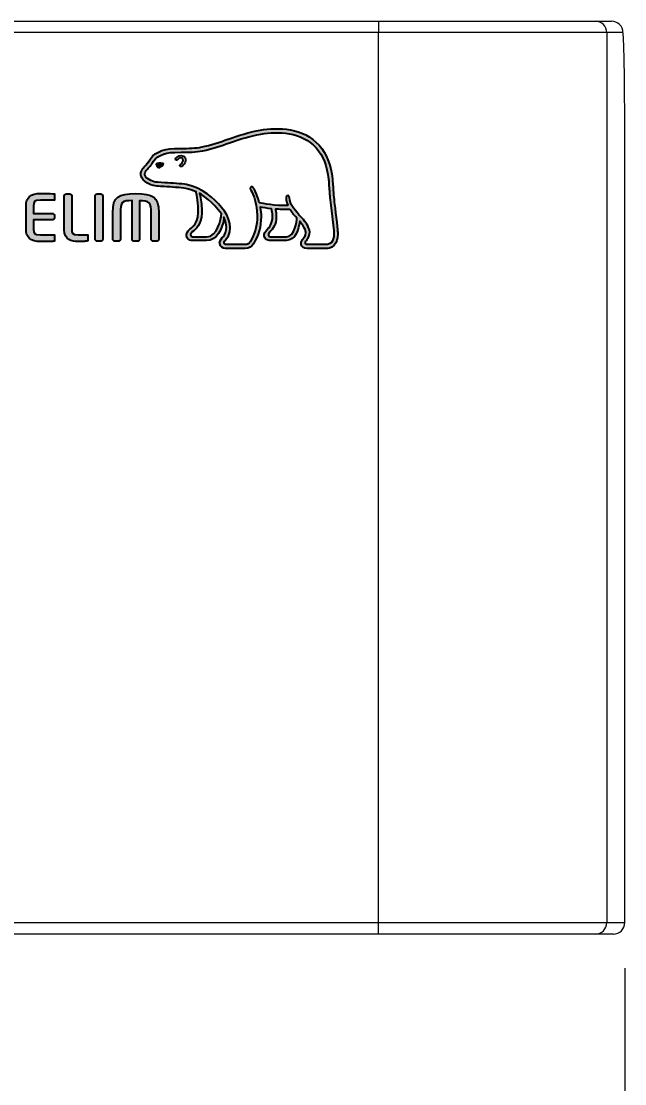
# Model space of a CAD drawing. Extents: x 4791 to 7950, y -873 to 2082.
# Drawn here: x 5960.9 to 6013.8, y 219 to 312.1 of the extents above; entities that cross this region are included whole.
import ezdxf

# ---------------------------------------------------------------- set-up
doc = ezdxf.new("R2010")
doc.units = 0
doc.header["$LTSCALE"] = 3
doc.header["$MEASUREMENT"] = 0
doc.header["$PDMODE"] = 3
doc.header["$PDSIZE"] = -10
doc.layers.get('0').update_dxf_attribs({"linetype": 'CONTINUOUS'})
doc.layers.get('DEFPOINTS').update_dxf_attribs({"linetype": 'CONTINUOUS'})
doc.layers.add('1', color=7, linetype='CONTINUOUS', true_color=0xffffff)
doc.layers.add('레이어 1', color=7, linetype='CONTINUOUS')
doc.layers.add('레이어 4', color=7, linetype='CONTINUOUS')
doc.styles.add('Daelim Dimension', font='')
doc.styles.get('Daelim Dimension').set_extended_font_data('나눔고딕')
doc.dimstyles.new('DEFAULT', dxfattribs={"dimscale": 2, "dimtxt": 2, "dimasz": 2, "dimexe": 0, "dimexo": 2, "dimgap": 1, "dimtad": 1, "dimdec": 1, "dimzin": 9, "dimdsep": 46, "dimtxsty": 'Daelim Dimension', "dimcen": 0.5, "dimclrd": 252, "dimclre": 252, "dimclrt": 3, "dimadec": 1, "dimazin": 0, "dimtfac": 1, "dimtdec": 1, "dimtix": 1, "dimtmove": 0, "dimatfit": 3, "dimfxl": 1, "dimtolj": 1, "dimtzin": 1, "dimlwd": 9, "dimlwe": 9, "dimarcsym": 0})

# ---------------------------------------------------------------- blocks, each defined once
blk = doc.blocks.new('*D13')
at = {"color": 5, "lineweight": 9, "ltscale": 0.5, "transparency": 16777216}
for p, q in [((6013.802, 229.125), (6013.802, 85.958)), ((5468.802, 228.125), (5468.802, 85.958)), ((5476.802, 87.958), (6005.802, 87.958))]:
    blk.add_line(p, q, dxfattribs=at)
at = {"color": 5, "ltscale": 0.5, "transparency": 16777216}
for points in [[(5476.802, 89.291), (5476.802, 86.625), (5468.802, 87.958)], [(6005.802, 89.291), (6005.802, 86.625), (6013.802, 87.958)]]:
    blk.add_solid(points, dxfattribs=at)
at = {"layer": 'DEFPOINTS', "color": 0, "ltscale": 0.5, "transparency": 16777216}
for p in [(6013.802, 233.125), (5468.802, 232.125), (6013.802, 87.958)]:
    blk.add_point(p, dxfattribs=at)
at = {"color": 7, "ltscale": 0.5, "transparency": 16777216, "insert": (5741.302, 100.731), "char_height": 20, "attachment_point": 5, "style": 'Daelim Dimension'}
blk.add_mtext('\\A1;545', dxfattribs=at)

msp = doc.modelspace()

# ---------------------------------------------------------------- hatches: boundary and pattern name
at = {"ltscale": 0.5, "true_color": 0x939598}
h = msp.add_hatch(color=252, dxfattribs=at)
h.dxf.hatch_style = 1
edge = h.paths.add_edge_path()
edge.add_spline(control_points=[(5973.35, 299.558), (5973.401, 299.629), (5973.362, 299.646), (5973.362, 299.646), (5973.342, 299.653), (5973.323, 299.66), (5973.304, 299.666)], knot_values=[0.937491, 0.937491, 0.937491, 0.937491, 1.937491, 1.937491, 1.937491, 2, 2, 2, 2], degree=3, periodic=0)
edge.add_spline(control_points=[(5973.304, 299.666), (5973.266, 299.677), (5973.229, 299.686), (5973.193, 299.691)], knot_values=[0.812494, 0.812494, 0.812494, 0.812494, 0.937491, 0.937491, 0.937491, 0.937491], degree=3, periodic=0)
edge.add_spline(control_points=[(5973.193, 299.691), (5973.158, 299.697), (5973.124, 299.7), (5973.092, 299.701)], knot_values=[0.687496, 0.687496, 0.687496, 0.687496, 0.812494, 0.812494, 0.812494, 0.812494], degree=3, periodic=0)
edge.add_spline(control_points=[(5973.092, 299.701), (5973.06, 299.702), (5973.029, 299.701), (5973.001, 299.698)], knot_values=[0.562499, 0.562499, 0.562499, 0.562499, 0.687496, 0.687496, 0.687496, 0.687496], degree=3, periodic=0)
edge.add_spline(control_points=[(5973.001, 299.698), (5972.959, 299.695), (5972.923, 299.689), (5972.892, 299.682)], knot_values=[0.375003, 0.375003, 0.375003, 0.375003, 0.562499, 0.562499, 0.562499, 0.562499], degree=3, periodic=0)
edge.add_spline(control_points=[(5972.892, 299.682), (5972.851, 299.673), (5972.822, 299.663), (5972.807, 299.657)], knot_values=[0.125007, 0.125007, 0.125007, 0.125007, 0.375003, 0.375003, 0.375003, 0.375003], degree=3, periodic=0)
edge.add_spline(control_points=[(5972.807, 299.657), (5972.8, 299.654), (5972.796, 299.652), (5972.796, 299.652)], knot_values=[0, 0, 0, 0, 0.125007, 0.125007, 0.125007, 0.125007], degree=3, periodic=0)
edge.add_spline(control_points=[(5972.796, 299.652), (5972.737, 299.636), (5972.749, 299.574), (5972.749, 299.574), (5972.749, 299.574), (5972.753, 299.489), (5972.877, 299.344)], knot_values=[4, 4, 4, 4, 5, 5, 5, 6, 6, 6, 6], degree=3, periodic=0)
edge.add_spline(control_points=[(5972.877, 299.344), (5972.938, 299.27), (5973.047, 299.308), (5973.047, 299.308), (5973.047, 299.308), (5973.198, 299.352), (5973.35, 299.558)], knot_values=[2, 2, 2, 2, 3, 3, 3, 4, 4, 4, 4], degree=3, periodic=0)
at = {"layer": '레이어 1', "true_color": 0x939598}
h = msp.add_hatch(color=252, dxfattribs=at)
h.dxf.hatch_style = 1
edge = h.paths.add_edge_path(flags=16)
edge.add_spline(control_points=[(5988.094, 292.743), (5987.925, 292.556), (5987.712, 292.554), (5987.703, 292.554), (5987.703, 292.554), (5985.995, 292.554), (5985.995, 292.554), (5985.933, 292.554), (5985.885, 292.57), (5985.854, 292.6), (5985.828, 292.626), (5985.815, 292.664), (5985.815, 292.712), (5985.815, 292.808), (5985.886, 292.897), (5985.96, 292.991), (5986.029, 293.08), (5986.095, 293.164), (5986.132, 293.268), (5986.225, 293.519), (5986.216, 293.787), (5986.104, 294.024), (5985.903, 294.451), (5985.604, 294.787), (5985.314, 295.112), (5985.314, 295.112), (5985.216, 295.22), (5985.216, 295.221), (5984.839, 295.641), (5984.449, 296.075), (5984.419, 296.664), (5984.412, 296.781), (5984.358, 296.851), (5984.283, 296.848), (5984.283, 296.848), (5984.172, 296.795), (5984.17, 296.795), (5984.14, 296.762), (5984.123, 296.713), (5984.123, 296.657), (5984.123, 296.657), (5984.124, 296.637), (5984.124, 296.636), (5984.139, 296.424), (5984.19, 296.215), (5984.279, 295.998), (5984.279, 295.998), (5984.288, 295.976), (5984.288, 295.976), (5984.288, 295.976), (5984.265, 295.975), (5984.265, 295.975), (5983.169, 295.932), (5982.095, 296.139), (5981.779, 296.215), (5981.584, 296.999), (5981.268, 297.518), (5981.254, 297.54), (5981.23, 297.581), (5981.19, 297.612), (5981.153, 297.623), (5981.153, 297.623), (5981.06, 297.609), (5981.049, 297.608), (5981.041, 297.596), (5981.025, 297.575), (5980.99, 297.527), (5980.99, 297.527), (5980.985, 297.488), (5980.985, 297.488), (5980.985, 297.488), (5981.014, 297.385), (5981.014, 297.385), (5981.038, 297.344), (5981.601, 296.358), (5981.601, 295.053), (5981.601, 294.247), (5981.389, 293.487), (5980.972, 292.794), (5980.872, 292.628), (5980.741, 292.554), (5980.545, 292.554), (5980.545, 292.554), (5978.863, 292.554), (5978.863, 292.554), (5978.807, 292.554), (5978.69, 292.593), (5978.69, 292.715), (5978.69, 292.782), (5978.753, 292.892), (5978.856, 293.008), (5979.557, 293.789), (5979.153, 295.008), (5978.48, 295.812), (5977.831, 296.587), (5976.771, 297.562), (5975.409, 297.805), (5974.927, 297.889), (5974.134, 297.936), (5973.494, 297.974), (5973.494, 297.974), (5972.847, 298.012), (5972.847, 298.012), (5972.515, 298.038), (5971.966, 298.242), (5971.799, 298.558), (5971.728, 298.689), (5971.736, 298.822), (5971.825, 298.975), (5971.88, 299.067), (5971.957, 299.147), (5972.053, 299.243), (5972.159, 299.351), (5972.269, 299.462), (5972.354, 299.609), (5972.354, 299.609), (5972.378, 299.655), (5972.378, 299.655), (5972.703, 300.277), (5973.373, 300.605), (5974.369, 300.631), (5974.369, 300.631), (5974.931, 300.638), (5974.931, 300.638), (5975.548, 300.641), (5976.248, 300.644), (5976.823, 300.768), (5977.63, 300.942), (5978.441, 301.219), (5979.156, 301.462), (5979.156, 301.462), (5979.179, 301.47), (5979.179, 301.47), (5980.063, 301.772), (5980.978, 302.085), (5981.913, 302.237), (5983.409, 302.485), (5985.464, 302.477), (5986.757, 301.025), (5987.355, 300.353), (5987.723, 299.429), (5987.849, 298.278), (5987.849, 298.278), (5987.845, 298.282), (5987.84, 298.286), (5987.85, 298.263), (5987.86, 298.134), (5987.913, 297.401), (5987.929, 297.049), (5987.945, 296.685), (5988.037, 296.009), (5988.037, 296.009), (5988.298, 293.75), (5988.298, 293.75), (5988.298, 293.75), (5988.313, 293.475), (5988.313, 293.475), (5988.313, 293.151), (5988.24, 292.905), (5988.094, 292.743)], knot_values=[0, 0, 0, 0, 1, 1, 1, 2, 2, 2, 3, 3, 3, 4, 4, 4, 5, 5, 5, 6, 6, 6, 7, 7, 7, 8, 8, 8, 9, 9, 9, 10, 10, 10, 11, 11, 11, 12, 12, 12, 13, 13, 13, 14, 14, 14, 15, 15, 15, 16, 16, 16, 17, 17, 17, 18, 18, 18, 19, 19, 19, 20, 20, 20, 21, 21, 21, 22, 22, 22, 23, 23, 23, 24, 24, 24, 25, 25, 25, 26, 26, 26, 27, 27, 27, 28, 28, 28, 29, 29, 29, 30, 30, 30, 31, 31, 31, 32, 32, 32, 33, 33, 33, 34, 34, 34, 35, 35, 35, 36, 36, 36, 37, 37, 37, 38, 38, 38, 39, 39, 39, 40, 40, 40, 41, 41, 41, 42, 42, 42, 43, 43, 43, 44, 44, 44, 45, 45, 45, 46, 46, 46, 47, 47, 47, 48, 48, 48, 49, 49, 49, 50, 50, 50, 51, 51, 51, 52, 52, 52, 53, 53, 53, 53], degree=3, periodic=0)
edge = h.paths.add_edge_path(flags=16)
edge.add_spline(control_points=[(5984.148, 293.232), (5984.148, 293.232), (5982.756, 293.232), (5982.756, 293.232), (5982.653, 293.232), (5982.571, 293.314), (5982.571, 293.419), (5982.571, 293.492), (5982.635, 293.585), (5982.695, 293.649), (5982.978, 293.92), (5983.268, 294.293), (5983.268, 295.002), (5983.268, 295.002), (5983.25, 295.324), (5983.25, 295.325), (5983.25, 295.325), (5983.199, 295.639), (5983.199, 295.639), (5983.199, 295.639), (5983.195, 295.658), (5983.195, 295.658), (5983.195, 295.658), (5983.216, 295.657), (5983.216, 295.657), (5983.475, 295.638), (5983.981, 295.61), (5984.463, 295.633), (5984.586, 295.438), (5984.783, 295.187), (5985.071, 294.853), (5985.058, 294.687), (5984.92, 293.232), (5984.148, 293.232)], knot_values=[0, 0, 0, 0, 1, 1, 1, 2, 2, 2, 3, 3, 3, 4, 4, 4, 5, 5, 5, 6, 6, 6, 7, 7, 7, 8, 8, 8, 9, 9, 9, 10, 10, 10, 11, 11, 11, 11], degree=3, periodic=0)
edge = h.paths.add_edge_path(flags=16)
edge.add_spline(control_points=[(5977.16, 293.232), (5977.16, 293.232), (5975.938, 293.232), (5975.938, 293.232), (5975.846, 293.232), (5975.748, 293.307), (5975.748, 293.419), (5975.748, 293.486), (5975.805, 293.57), (5975.908, 293.654), (5976.218, 293.9), (5976.686, 294.273), (5976.737, 295.303), (5976.737, 295.303), (5976.744, 295.583), (5976.744, 295.583), (5976.744, 296.021), (5976.644, 296.55), (5976.549, 297.023), (5976.549, 297.023), (5976.533, 297.071), (5976.533, 297.071), (5976.533, 297.071), (5976.573, 297.04), (5976.573, 297.04), (5976.755, 296.927), (5977.754, 296.251), (5978.462, 295.251), (5978.404, 294.778), (5978.137, 293.232), (5977.16, 293.232)], knot_values=[0, 0, 0, 0, 1, 1, 1, 2, 2, 2, 3, 3, 3, 4, 4, 4, 5, 5, 5, 6, 6, 6, 7, 7, 7, 8, 8, 8, 9, 9, 9, 10, 10, 10, 10], degree=3, periodic=0)
edge = h.paths.add_edge_path()
edge.add_spline(control_points=[(5988.643, 293.784), (5988.642, 293.787), (5988.383, 296.056), (5988.383, 296.056), (5988.287, 296.734), (5988.273, 297.096), (5988.261, 297.417), (5988.261, 297.417), (5988.197, 298.312), (5988.197, 298.313), (5988.06, 299.539), (5987.663, 300.53), (5987.017, 301.254), (5985.62, 302.823), (5983.439, 302.84), (5981.855, 302.579), (5980.884, 302.418), (5979.955, 302.101), (5979.058, 301.794), (5979.058, 301.794), (5979.029, 301.784), (5979.029, 301.784), (5978.327, 301.544), (5977.53, 301.272), (5976.749, 301.105), (5976.212, 300.991), (5975.54, 300.985), (5974.946, 300.982), (5974.946, 300.982), (5974.358, 300.975), (5974.358, 300.975), (5973.228, 300.947), (5972.459, 300.556), (5972.07, 299.813), (5972.07, 299.813), (5972.052, 299.781), (5972.052, 299.781), (5971.988, 299.668), (5971.893, 299.573), (5971.807, 299.487), (5971.713, 299.392), (5971.607, 299.286), (5971.526, 299.148), (5971.445, 299.011), (5971.404, 298.871), (5971.404, 298.734), (5971.404, 298.618), (5971.433, 298.505), (5971.491, 298.397), (5971.731, 297.943), (5972.416, 297.699), (5972.825, 297.669), (5972.825, 297.669), (5973.427, 297.632), (5973.441, 297.63), (5974.043, 297.596), (5974.867, 297.549), (5975.348, 297.464), (5975.629, 297.414), (5975.949, 297.313), (5976.243, 297.175), (5976.264, 297.098), (5976.417, 296.419), (5976.417, 295.583), (5976.417, 295.583), (5976.411, 295.318), (5976.411, 295.318), (5976.366, 294.437), (5975.982, 294.129), (5975.701, 293.904), (5975.672, 293.881), (5975.421, 293.673), (5975.403, 293.422), (5975.39, 293.28), (5975.431, 293.151), (5975.517, 293.058), (5975.611, 292.958), (5975.752, 292.907), (5975.938, 292.907), (5975.938, 292.907), (5977.16, 292.907), (5977.16, 292.907), (5978.075, 292.907), (5978.528, 293.892), (5978.666, 294.815), (5978.666, 294.815), (5978.669, 294.945), (5978.669, 294.945), (5978.669, 294.945), (5978.706, 294.879), (5978.706, 294.879), (5978.824, 294.618), (5978.894, 294.306), (5978.894, 294.071), (5978.894, 293.741), (5978.792, 293.453), (5978.598, 293.238), (5978.549, 293.19), (5978.304, 292.936), (5978.304, 292.683), (5978.304, 292.683), (5978.307, 292.641), (5978.307, 292.641), (5978.341, 292.342), (5978.583, 292.209), (5978.808, 292.209), (5978.808, 292.209), (5980.545, 292.209), (5980.545, 292.209), (5980.859, 292.209), (5981.109, 292.35), (5981.269, 292.616), (5981.711, 293.35), (5981.935, 294.147), (5981.935, 294.984), (5981.935, 295.246), (5981.911, 295.525), (5981.862, 295.814), (5981.862, 295.814), (5981.858, 295.837), (5981.858, 295.837), (5981.858, 295.837), (5981.881, 295.832), (5981.881, 295.832), (5982.09, 295.792), (5982.427, 295.734), (5982.842, 295.689), (5982.842, 295.689), (5982.854, 295.687), (5982.854, 295.687), (5982.854, 295.687), (5982.91, 295.369), (5982.91, 295.369), (5982.91, 295.369), (5982.922, 295.293), (5982.922, 295.292), (5982.922, 295.292), (5982.939, 295.01), (5982.939, 295.01), (5982.939, 294.334), (5982.632, 294.04), (5982.467, 293.883), (5982.464, 293.881), (5982.234, 293.646), (5982.209, 293.439), (5982.209, 293.439), (5982.201, 293.375), (5982.201, 293.375), (5982.201, 293.31), (5982.218, 293.182), (5982.332, 293.064), (5982.433, 292.959), (5982.588, 292.907), (5982.795, 292.907), (5982.795, 292.907), (5984.148, 292.907), (5984.148, 292.907), (5984.97, 292.907), (5985.217, 293.952), (5985.317, 294.537), (5985.317, 294.537), (5985.322, 294.598), (5985.322, 294.598), (5985.322, 294.598), (5985.354, 294.553), (5985.354, 294.553), (5985.544, 294.311), (5985.71, 294.042), (5985.79, 293.875), (5985.832, 293.788), (5985.855, 293.691), (5985.855, 293.594), (5985.855, 293.594), (5985.824, 293.398), (5985.824, 293.398), (5985.792, 293.292), (5985.72, 293.194), (5985.649, 293.099), (5985.545, 292.964), (5985.437, 292.824), (5985.437, 292.653), (5985.437, 292.653), (5985.447, 292.56), (5985.447, 292.56), (5985.497, 292.333), (5985.68, 292.209), (5985.963, 292.209), (5985.963, 292.209), (5987.702, 292.209), (5987.702, 292.209), (5987.74, 292.209), (5988.08, 292.217), (5988.346, 292.505), (5988.558, 292.735), (5988.661, 293.051), (5988.661, 293.471), (5988.661, 293.471), (5988.643, 293.783), (5988.643, 293.784)], knot_values=[0, 0, 0, 0, 1, 1, 1, 2, 2, 2, 3, 3, 3, 4, 4, 4, 5, 5, 5, 6, 6, 6, 7, 7, 7, 8, 8, 8, 9, 9, 9, 10, 10, 10, 11, 11, 11, 12, 12, 12, 13, 13, 13, 14, 14, 14, 15, 15, 15, 16, 16, 16, 17, 17, 17, 18, 18, 18, 19, 19, 19, 20, 20, 20, 21, 21, 21, 22, 22, 22, 23, 23, 23, 24, 24, 24, 25, 25, 25, 26, 26, 26, 27, 27, 27, 28, 28, 28, 29, 29, 29, 30, 30, 30, 31, 31, 31, 32, 32, 32, 33, 33, 33, 34, 34, 34, 35, 35, 35, 36, 36, 36, 37, 37, 37, 38, 38, 38, 39, 39, 39, 40, 40, 40, 41, 41, 41, 42, 42, 42, 43, 43, 43, 44, 44, 44, 45, 45, 45, 46, 46, 46, 47, 47, 47, 48, 48, 48, 49, 49, 49, 50, 50, 50, 51, 51, 51, 52, 52, 52, 53, 53, 53, 54, 54, 54, 55, 55, 55, 56, 56, 56, 57, 57, 57, 58, 58, 58, 59, 59, 59, 60, 60, 60, 61, 61, 61, 62, 62, 62, 63, 63, 63, 64, 64, 64, 65, 65, 65, 66, 66, 66, 66], degree=3, periodic=0)
edge = h.paths.add_edge_path(flags=0)
edge.add_spline(control_points=[(5972.796, 299.652), (5972.796, 299.652), (5973.049, 299.766), (5973.362, 299.646), (5973.362, 299.646), (5973.401, 299.629), (5973.35, 299.558), (5973.198, 299.352), (5973.047, 299.308), (5973.047, 299.308), (5973.047, 299.308), (5972.938, 299.27), (5972.877, 299.344), (5972.753, 299.489), (5972.749, 299.574), (5972.749, 299.574), (5972.749, 299.574), (5972.737, 299.636), (5972.796, 299.652)], knot_values=[0, 0, 0, 0, 1, 1, 1, 2, 2, 2, 3, 3, 3, 4, 4, 4, 5, 5, 5, 6, 6, 6, 6], degree=3, periodic=0)
edge = h.paths.add_edge_path(flags=0)
edge.add_spline(control_points=[(5974.465, 300.117), (5974.427, 300.076), (5974.424, 300.007), (5974.465, 299.971), (5974.504, 299.936), (5974.571, 299.945), (5974.609, 299.986), (5974.629, 300.007), (5974.837, 300.254), (5975.016, 300.128), (5975.082, 300.081), (5975.109, 300.014), (5975.099, 299.928), (5975.084, 299.79), (5974.964, 299.633), (5974.88, 299.579), (5974.833, 299.55), (5974.802, 299.489), (5974.824, 299.44), (5974.846, 299.39), (5974.909, 299.376), (5974.959, 299.399), (5975.109, 299.471), (5975.299, 299.71), (5975.324, 299.934), (5975.342, 300.089), (5975.272, 300.217), (5975.147, 300.302), (5974.88, 300.492), (5974.577, 300.238), (5974.465, 300.117)], knot_values=[0, 0, 0, 0, 1, 1, 1, 2, 2, 2, 3, 3, 3, 4, 4, 4, 5, 5, 5, 6, 6, 6, 7, 7, 7, 8, 8, 8, 9, 9, 9, 10, 10, 10, 10], degree=3, periodic=0)
edge = h.paths.add_edge_path(flags=0)
edge.add_spline(control_points=[(5974.431, 299.932), (5974.431, 299.932), (5974.431, 299.932), (5974.431, 299.932), (5974.431, 299.932), (5974.431, 299.932), (5974.431, 299.932)], knot_values=[0, 0, 0, 0, 1, 1, 1, 2, 2, 2, 2], degree=3, periodic=0)
h = msp.add_hatch(color=252, dxfattribs=at)
h.dxf.hatch_style = 2
edge = h.paths.add_edge_path()
edge.add_spline(control_points=[(5961.338, 295.958), (5961.338, 295.958), (5961.338, 293.886), (5961.338, 293.886), (5961.338, 293.16), (5961.752, 292.808), (5962.604, 292.808), (5962.98, 292.808), (5963.492, 292.815), (5963.697, 292.834), (5963.694, 292.834), (5963.796, 292.844), (5963.796, 292.844), (5963.796, 292.844), (5963.826, 292.847), (5963.826, 292.847), (5963.826, 292.847), (5963.826, 293.402), (5963.826, 293.402), (5963.826, 293.402), (5962.609, 293.402), (5962.609, 293.402), (5961.999, 293.402), (5961.999, 293.574), (5961.999, 293.886), (5961.999, 293.886), (5961.999, 294.654), (5961.999, 294.714), (5962.062, 294.714), (5963.635, 294.714), (5963.635, 294.714), (5963.738, 294.714), (5963.822, 294.795), (5963.822, 294.896), (5963.822, 294.896), (5963.822, 295.102), (5963.822, 295.102), (5963.822, 295.203), (5963.738, 295.285), (5963.635, 295.285), (5963.635, 295.285), (5962.062, 295.285), (5961.999, 295.285), (5961.999, 295.344), (5961.999, 295.958), (5961.999, 295.958), (5961.999, 296.27), (5961.999, 296.441), (5962.609, 296.441), (5962.609, 296.441), (5963.825, 296.436), (5963.825, 296.436), (5963.825, 296.436), (5963.825, 296.988), (5963.825, 296.988), (5963.825, 296.988), (5963.696, 297.001), (5963.696, 297.001), (5963.457, 297.023), (5962.908, 297.034), (5962.604, 297.034), (5961.752, 297.034), (5961.338, 296.682), (5961.338, 295.958)], knot_values=[0, 0, 0, 0, 1, 1, 1, 2, 2, 2, 3, 3, 3, 4, 4, 4, 5, 5, 5, 6, 6, 6, 7, 7, 7, 8, 8, 8, 9, 9, 9, 10, 10, 10, 11, 11, 11, 12, 12, 12, 13, 13, 13, 14, 14, 14, 15, 15, 15, 16, 16, 16, 17, 17, 17, 18, 18, 18, 19, 19, 19, 20, 20, 20, 21, 21, 21, 21], degree=3, periodic=0)
at = {"layer": '레이어 4', "true_color": 0x939598}
h = msp.add_hatch(color=252, dxfattribs=at)
h.dxf.hatch_style = 2
edge = h.paths.add_edge_path()
edge.add_spline(control_points=[(5964.882, 296.997), (5964.781, 296.997), (5964.694, 296.913), (5964.694, 296.813), (5964.694, 296.813), (5964.694, 293.886), (5964.694, 293.886), (5964.694, 292.931), (5965.346, 292.808), (5965.913, 292.808), (5966.329, 292.808), (5966.436, 292.826), (5966.559, 292.846), (5966.559, 292.846), (5966.631, 292.858), (5966.631, 292.858), (5966.63, 292.857), (5966.726, 292.869), (5966.726, 292.869), (5966.726, 292.869), (5966.754, 292.873), (5966.754, 292.873), (5966.754, 292.873), (5966.754, 293.402), (5966.754, 293.402), (5966.754, 293.402), (5965.919, 293.402), (5965.919, 293.402), (5965.354, 293.402), (5965.354, 293.615), (5965.354, 293.822), (5965.354, 293.822), (5965.354, 296.813), (5965.354, 296.813), (5965.354, 296.913), (5965.269, 296.997), (5965.167, 296.997), (5965.167, 296.997), (5964.882, 296.997), (5964.882, 296.997)], knot_values=[0, 0, 0, 0, 1, 1, 1, 2, 2, 2, 3, 3, 3, 4, 4, 4, 5, 5, 5, 6, 6, 6, 7, 7, 7, 8, 8, 8, 9, 9, 9, 10, 10, 10, 11, 11, 11, 12, 12, 12, 13, 13, 13, 13], degree=3, periodic=0)
h = msp.add_hatch(color=252, dxfattribs=at)
h.dxf.hatch_style = 2
edge = h.paths.add_edge_path()
edge.add_spline(control_points=[(5967.571, 296.997), (5967.461, 296.997), (5967.396, 296.906), (5967.396, 296.818), (5967.396, 296.818), (5967.396, 293.029), (5967.396, 293.029), (5967.396, 292.928), (5967.474, 292.846), (5967.571, 292.846), (5967.571, 292.846), (5967.879, 292.846), (5967.879, 292.846), (5967.989, 292.846), (5968.054, 292.939), (5968.054, 293.029), (5968.054, 293.029), (5968.054, 296.818), (5968.054, 296.818), (5968.054, 296.918), (5967.977, 296.997), (5967.879, 296.997), (5967.879, 296.997), (5967.571, 296.997), (5967.571, 296.997)], knot_values=[0, 0, 0, 0, 1, 1, 1, 2, 2, 2, 3, 3, 3, 4, 4, 4, 5, 5, 5, 6, 6, 6, 7, 7, 7, 8, 8, 8, 8], degree=3, periodic=0)
h = msp.add_hatch(color=252, dxfattribs=at)
h.dxf.hatch_style = 2
edge = h.paths.add_edge_path()
edge.add_spline(control_points=[(5968.941, 295.361), (5968.941, 295.361), (5968.941, 293.029), (5968.941, 293.029), (5968.941, 292.928), (5969.02, 292.846), (5969.117, 292.846), (5969.117, 292.846), (5969.429, 292.846), (5969.429, 292.846), (5969.54, 292.846), (5969.605, 292.939), (5969.605, 293.029), (5969.605, 293.029), (5969.605, 295.303), (5969.605, 295.303), (5969.605, 296.306), (5969.776, 296.404), (5970.624, 296.406), (5970.624, 296.345), (5970.624, 293.029), (5970.624, 293.029), (5970.624, 292.924), (5970.699, 292.846), (5970.799, 292.846), (5970.799, 292.846), (5971.105, 292.846), (5971.105, 292.846), (5971.215, 292.846), (5971.281, 292.939), (5971.281, 293.029), (5971.281, 293.029), (5971.281, 296.334), (5971.281, 296.4), (5971.678, 296.398), (5971.956, 296.366), (5972.107, 296.215), (5972.266, 296.056), (5972.297, 295.76), (5972.297, 295.303), (5972.297, 295.303), (5972.297, 293.029), (5972.297, 293.029), (5972.297, 292.93), (5972.378, 292.846), (5972.474, 292.846), (5972.474, 292.846), (5972.788, 292.846), (5972.788, 292.846), (5972.897, 292.846), (5972.964, 292.941), (5972.964, 293.029), (5972.964, 293.029), (5972.964, 295.361), (5972.964, 295.361), (5972.964, 296.775), (5972.463, 297.014), (5970.956, 297.014), (5969.444, 297.014), (5968.941, 296.775), (5968.941, 295.361)], knot_values=[0, 0, 0, 0, 1, 1, 1, 2, 2, 2, 3, 3, 3, 4, 4, 4, 5, 5, 5, 6, 6, 6, 7, 7, 7, 8, 8, 8, 9, 9, 9, 10, 10, 10, 11, 11, 11, 12, 12, 12, 13, 13, 13, 14, 14, 14, 15, 15, 15, 16, 16, 16, 17, 17, 17, 18, 18, 18, 19, 19, 19, 20, 20, 20, 20], degree=3, periodic=0)

# ---------------------------------------------------------------- linework, layer by layer
at = {"color": 252, "true_color": 0x939598}
msp.add_line((5977.106, 292.907), (5977.106, 292.907), dxfattribs=at)
at = {"layer": '1', "color": 7, "linetype": 'Continuous', "lineweight": 18}
for p, q in [((5931.576, 312.125), (5992.228, 312.125)), ((5992.228, 312.125), (6011.225, 312.125)), ((6011.225, 312.125), (6012.645, 312.125)), ((6013.802, 233.125), (6013.802, 302.125)), ((5992.228, 232.125), (5931.576, 232.125)), ((6011.225, 232.125), (5992.228, 232.125)), ((6012.802, 232.125), (6011.225, 232.125))]:
    msp.add_line(p, q, dxfattribs=at)
at = {"layer": '1', "color": 7, "linetype": 'Continuous', "lineweight": 13}
for p, q in [((5992.228, 312.125), (5992.228, 311.125)), ((5992.228, 312.125), (5992.228, 311.125)), ((5992.228, 311.125), (5929.961, 311.125)), ((6012.225, 311.125), (5992.228, 311.125)), ((5992.228, 233.125), (5992.228, 311.125)), ((5992.228, 233.125), (5992.228, 311.125)), ((6013.645, 311.125), (6012.225, 311.125)), ((6012.225, 311.125), (6012.225, 233.125)), ((5929.961, 233.125), (5992.228, 233.125)), ((5992.228, 233.125), (6012.225, 233.125)), ((5992.228, 232.125), (5992.228, 233.125)), ((6012.225, 233.125), (6013.802, 233.125))]:
    msp.add_line(p, q, dxfattribs=at)
for centre, major_axis, start_param, end_param in [((6011.225, 311.125), (0, 1), 4.712389, 6.283185), ((6011.225, 233.125), (0, -1), 0, 1.570796)]:
    msp.add_ellipse(centre, major_axis=major_axis, ratio=0.999848, start_param=start_param, end_param=end_param, dxfattribs=at)
at = {"layer": '1', "color": 7, "linetype": 'Continuous', "lineweight": 18}
for centre, major_axis, start_param, end_param in [((6012.645, 311.125), (0, 1), 4.712389, 6.283185), ((6012.802, 233.125), (0, -1), 0, 1.570796)]:
    msp.add_ellipse(centre, major_axis=major_axis, ratio=0.999848, start_param=start_param, end_param=end_param, dxfattribs=at)
msp.add_open_spline([(6013.802, 302.125), (6013.802, 304.488), (6013.785, 306.819), (6013.727, 310.16), (6013.686, 311.125), (6013.645, 311.125)], degree=3, knots=[0, 0, 0, 0, 0.5, 0.5, 1, 1, 1, 1], dxfattribs=at)
at = {"layer": '레이어 1', "color": 252, "true_color": 0x939598}
for points, knots in [([(5988.643, 293.784), (5988.642, 293.787), (5988.383, 296.056), (5988.383, 296.056), (5988.287, 296.734), (5988.273, 297.096), (5988.261, 297.417), (5988.261, 297.417), (5988.197, 298.312), (5988.197, 298.313), (5988.06, 299.539), (5987.663, 300.53), (5987.017, 301.254), (5985.62, 302.823), (5983.439, 302.84), (5981.855, 302.579), (5980.884, 302.418), (5979.955, 302.101), (5979.058, 301.794), (5979.058, 301.794), (5979.029, 301.784), (5979.029, 301.784), (5978.327, 301.544), (5977.53, 301.272), (5976.749, 301.105), (5976.212, 300.991), (5975.54, 300.985), (5974.946, 300.982), (5974.946, 300.982), (5974.358, 300.975), (5974.358, 300.975), (5973.228, 300.947), (5972.459, 300.556), (5972.07, 299.813), (5972.07, 299.813), (5972.052, 299.781), (5972.052, 299.781), (5971.988, 299.668), (5971.893, 299.573), (5971.807, 299.487), (5971.713, 299.392), (5971.607, 299.286), (5971.526, 299.148), (5971.445, 299.011), (5971.404, 298.871), (5971.404, 298.734), (5971.404, 298.618), (5971.433, 298.505), (5971.491, 298.397), (5971.731, 297.943), (5972.416, 297.699), (5972.825, 297.669), (5972.825, 297.669), (5973.427, 297.632), (5973.441, 297.63), (5974.043, 297.596), (5974.867, 297.549), (5975.348, 297.464), (5975.629, 297.414), (5975.949, 297.313), (5976.243, 297.175), (5976.264, 297.098), (5976.417, 296.419), (5976.417, 295.583), (5976.417, 295.583), (5976.411, 295.318), (5976.411, 295.318), (5976.366, 294.437), (5975.982, 294.129), (5975.701, 293.904), (5975.672, 293.881), (5975.421, 293.673), (5975.403, 293.422), (5975.39, 293.28), (5975.431, 293.151), (5975.517, 293.058), (5975.611, 292.958), (5975.752, 292.907), (5975.938, 292.907), (5975.938, 292.907), (5977.16, 292.907), (5977.16, 292.907), (5978.075, 292.907), (5978.528, 293.892), (5978.666, 294.815), (5978.666, 294.815), (5978.669, 294.945), (5978.669, 294.945), (5978.669, 294.945), (5978.706, 294.879), (5978.706, 294.879), (5978.824, 294.618), (5978.894, 294.306), (5978.894, 294.071), (5978.894, 293.741), (5978.792, 293.453), (5978.598, 293.238), (5978.549, 293.19), (5978.304, 292.936), (5978.304, 292.683), (5978.304, 292.683), (5978.307, 292.641), (5978.307, 292.641), (5978.341, 292.342), (5978.583, 292.209), (5978.808, 292.209), (5978.808, 292.209), (5980.545, 292.209), (5980.545, 292.209), (5980.859, 292.209), (5981.109, 292.35), (5981.269, 292.616), (5981.711, 293.35), (5981.935, 294.147), (5981.935, 294.984), (5981.935, 295.246), (5981.911, 295.525), (5981.862, 295.814), (5981.862, 295.814), (5981.858, 295.837), (5981.858, 295.837), (5981.858, 295.837), (5981.881, 295.832), (5981.881, 295.832), (5982.09, 295.792), (5982.427, 295.734), (5982.842, 295.689), (5982.842, 295.689), (5982.854, 295.687), (5982.854, 295.687), (5982.854, 295.687), (5982.91, 295.369), (5982.91, 295.369), (5982.91, 295.369), (5982.922, 295.293), (5982.922, 295.292), (5982.922, 295.292), (5982.939, 295.01), (5982.939, 295.01), (5982.939, 294.334), (5982.632, 294.04), (5982.467, 293.883), (5982.464, 293.881), (5982.234, 293.646), (5982.209, 293.439), (5982.209, 293.439), (5982.201, 293.375), (5982.201, 293.375), (5982.201, 293.31), (5982.218, 293.182), (5982.332, 293.064), (5982.433, 292.959), (5982.588, 292.907), (5982.795, 292.907), (5982.795, 292.907), (5984.148, 292.907), (5984.148, 292.907), (5984.97, 292.907), (5985.217, 293.952), (5985.317, 294.537), (5985.317, 294.537), (5985.322, 294.598), (5985.322, 294.598), (5985.322, 294.598), (5985.354, 294.553), (5985.354, 294.553), (5985.544, 294.311), (5985.71, 294.042), (5985.79, 293.875), (5985.832, 293.788), (5985.855, 293.691), (5985.855, 293.594), (5985.855, 293.594), (5985.824, 293.398), (5985.824, 293.398), (5985.792, 293.292), (5985.72, 293.194), (5985.649, 293.099), (5985.545, 292.964), (5985.437, 292.824), (5985.437, 292.653), (5985.437, 292.653), (5985.447, 292.56), (5985.447, 292.56), (5985.497, 292.333), (5985.68, 292.209), (5985.963, 292.209), (5985.963, 292.209), (5987.702, 292.209), (5987.702, 292.209), (5987.74, 292.209), (5988.08, 292.217), (5988.346, 292.505), (5988.558, 292.735), (5988.661, 293.051), (5988.661, 293.471), (5988.661, 293.471), (5988.643, 293.783), (5988.643, 293.784)], [0, 0, 0, 0, 1, 1, 1, 2, 2, 2, 3, 3, 3, 4, 4, 4, 5, 5, 5, 6, 6, 6, 7, 7, 7, 8, 8, 8, 9, 9, 9, 10, 10, 10, 11, 11, 11, 12, 12, 12, 13, 13, 13, 14, 14, 14, 15, 15, 15, 16, 16, 16, 17, 17, 17, 18, 18, 18, 19, 19, 19, 20, 20, 20, 21, 21, 21, 22, 22, 22, 23, 23, 23, 24, 24, 24, 25, 25, 25, 26, 26, 26, 27, 27, 27, 28, 28, 28, 29, 29, 29, 30, 30, 30, 31, 31, 31, 32, 32, 32, 33, 33, 33, 34, 34, 34, 35, 35, 35, 36, 36, 36, 37, 37, 37, 38, 38, 38, 39, 39, 39, 40, 40, 40, 41, 41, 41, 42, 42, 42, 43, 43, 43, 44, 44, 44, 45, 45, 45, 46, 46, 46, 47, 47, 47, 48, 48, 48, 49, 49, 49, 50, 50, 50, 51, 51, 51, 52, 52, 52, 53, 53, 53, 54, 54, 54, 55, 55, 55, 56, 56, 56, 57, 57, 57, 58, 58, 58, 59, 59, 59, 60, 60, 60, 61, 61, 61, 62, 62, 62, 63, 63, 63, 64, 64, 64, 65, 65, 65, 66, 66, 66, 66]), ([(5974.465, 300.117), (5974.427, 300.076), (5974.424, 300.007), (5974.465, 299.971), (5974.504, 299.936), (5974.571, 299.945), (5974.609, 299.986), (5974.629, 300.007), (5974.837, 300.254), (5975.016, 300.128), (5975.082, 300.081), (5975.109, 300.014), (5975.099, 299.928), (5975.084, 299.79), (5974.964, 299.633), (5974.88, 299.579), (5974.833, 299.55), (5974.802, 299.489), (5974.824, 299.44), (5974.846, 299.39), (5974.909, 299.376), (5974.959, 299.399), (5975.109, 299.471), (5975.299, 299.71), (5975.324, 299.934), (5975.342, 300.089), (5975.272, 300.217), (5975.147, 300.302), (5974.88, 300.492), (5974.577, 300.238), (5974.465, 300.117)], [0, 0, 0, 0, 1, 1, 1, 2, 2, 2, 3, 3, 3, 4, 4, 4, 5, 5, 5, 6, 6, 6, 7, 7, 7, 8, 8, 8, 9, 9, 9, 10, 10, 10, 10]), ([(5974.431, 299.932), (5974.431, 299.932), (5974.431, 299.932), (5974.431, 299.932), (5974.431, 299.932), (5974.431, 299.932), (5974.431, 299.932)], [0, 0, 0, 0, 1, 1, 1, 2, 2, 2, 2]), ([(5972.796, 299.652), (5972.796, 299.652), (5973.049, 299.766), (5973.362, 299.646), (5973.362, 299.646), (5973.401, 299.629), (5973.35, 299.558), (5973.198, 299.352), (5973.047, 299.308), (5973.047, 299.308), (5973.047, 299.308), (5972.938, 299.27), (5972.877, 299.344), (5972.753, 299.489), (5972.749, 299.574), (5972.749, 299.574), (5972.749, 299.574), (5972.737, 299.636), (5972.796, 299.652)], [0, 0, 0, 0, 1, 1, 1, 2, 2, 2, 3, 3, 3, 4, 4, 4, 5, 5, 5, 6, 6, 6, 6]), ([(5977.16, 293.232), (5977.16, 293.232), (5975.938, 293.232), (5975.938, 293.232), (5975.846, 293.232), (5975.748, 293.307), (5975.748, 293.419), (5975.748, 293.486), (5975.805, 293.57), (5975.908, 293.654), (5976.218, 293.9), (5976.686, 294.273), (5976.737, 295.303), (5976.737, 295.303), (5976.744, 295.583), (5976.744, 295.583), (5976.744, 296.021), (5976.644, 296.55), (5976.549, 297.023), (5976.549, 297.023), (5976.533, 297.071), (5976.533, 297.071), (5976.533, 297.071), (5976.573, 297.04), (5976.573, 297.04), (5976.755, 296.927), (5977.754, 296.251), (5978.462, 295.251), (5978.404, 294.778), (5978.137, 293.232), (5977.16, 293.232)], [0, 0, 0, 0, 1, 1, 1, 2, 2, 2, 3, 3, 3, 4, 4, 4, 5, 5, 5, 6, 6, 6, 7, 7, 7, 8, 8, 8, 9, 9, 9, 10, 10, 10, 10]), ([(5981.014, 297.385), (5981.038, 297.344), (5981.601, 296.358), (5981.601, 295.053), (5981.601, 294.247), (5981.389, 293.487), (5980.972, 292.794)], [24, 24, 24, 24, 25, 25, 25, 26, 26, 26, 26]), ([(5961.338, 295.958), (5961.338, 295.958), (5961.338, 293.886), (5961.338, 293.886), (5961.338, 293.16), (5961.752, 292.808), (5962.604, 292.808), (5962.98, 292.808), (5963.492, 292.815), (5963.697, 292.834), (5963.694, 292.834), (5963.796, 292.844), (5963.796, 292.844), (5963.796, 292.844), (5963.826, 292.847), (5963.826, 292.847), (5963.826, 292.847), (5963.826, 293.402), (5963.826, 293.402), (5963.826, 293.402), (5962.609, 293.402), (5962.609, 293.402), (5961.999, 293.402), (5961.999, 293.574), (5961.999, 293.886), (5961.999, 293.886), (5961.999, 294.654), (5961.999, 294.714), (5962.062, 294.714), (5963.635, 294.714), (5963.635, 294.714), (5963.738, 294.714), (5963.822, 294.795), (5963.822, 294.896), (5963.822, 294.896), (5963.822, 295.102), (5963.822, 295.102), (5963.822, 295.203), (5963.738, 295.285), (5963.635, 295.285), (5963.635, 295.285), (5962.062, 295.285), (5961.999, 295.285), (5961.999, 295.344), (5961.999, 295.958), (5961.999, 295.958), (5961.999, 296.27), (5961.999, 296.441), (5962.609, 296.441), (5962.609, 296.441), (5963.825, 296.436), (5963.825, 296.436), (5963.825, 296.436), (5963.825, 296.988), (5963.825, 296.988), (5963.825, 296.988), (5963.696, 297.001), (5963.696, 297.001), (5963.457, 297.023), (5962.908, 297.034), (5962.604, 297.034), (5961.752, 297.034), (5961.338, 296.682), (5961.338, 295.958)], [0, 0, 0, 0, 1, 1, 1, 2, 2, 2, 3, 3, 3, 4, 4, 4, 5, 5, 5, 6, 6, 6, 7, 7, 7, 8, 8, 8, 9, 9, 9, 10, 10, 10, 11, 11, 11, 12, 12, 12, 13, 13, 13, 14, 14, 14, 15, 15, 15, 16, 16, 16, 17, 17, 17, 18, 18, 18, 19, 19, 19, 20, 20, 20, 21, 21, 21, 21]), ([(5964.882, 296.997), (5964.781, 296.997), (5964.694, 296.913), (5964.694, 296.813), (5964.694, 296.813), (5964.694, 293.886), (5964.694, 293.886), (5964.694, 292.931), (5965.346, 292.808), (5965.913, 292.808), (5966.329, 292.808), (5966.436, 292.826), (5966.559, 292.846), (5966.559, 292.846), (5966.631, 292.858), (5966.631, 292.858), (5966.63, 292.857), (5966.726, 292.869), (5966.726, 292.869), (5966.726, 292.869), (5966.754, 292.873), (5966.754, 292.873), (5966.754, 292.873), (5966.754, 293.402), (5966.754, 293.402), (5966.754, 293.402), (5965.919, 293.402), (5965.919, 293.402), (5965.354, 293.402), (5965.354, 293.615), (5965.354, 293.822), (5965.354, 293.822), (5965.354, 296.813), (5965.354, 296.813), (5965.354, 296.913), (5965.269, 296.997), (5965.167, 296.997), (5965.167, 296.997), (5964.882, 296.997), (5964.882, 296.997)], [0, 0, 0, 0, 1, 1, 1, 2, 2, 2, 3, 3, 3, 4, 4, 4, 5, 5, 5, 6, 6, 6, 7, 7, 7, 8, 8, 8, 9, 9, 9, 10, 10, 10, 11, 11, 11, 12, 12, 12, 13, 13, 13, 13]), ([(5967.571, 296.997), (5967.461, 296.997), (5967.396, 296.906), (5967.396, 296.818), (5967.396, 296.818), (5967.396, 293.029), (5967.396, 293.029), (5967.396, 292.928), (5967.474, 292.846), (5967.571, 292.846), (5967.571, 292.846), (5967.879, 292.846), (5967.879, 292.846), (5967.989, 292.846), (5968.054, 292.939), (5968.054, 293.029), (5968.054, 293.029), (5968.054, 296.818), (5968.054, 296.818), (5968.054, 296.918), (5967.977, 296.997), (5967.879, 296.997), (5967.879, 296.997), (5967.571, 296.997), (5967.571, 296.997)], [0, 0, 0, 0, 1, 1, 1, 2, 2, 2, 3, 3, 3, 4, 4, 4, 5, 5, 5, 6, 6, 6, 7, 7, 7, 8, 8, 8, 8]), ([(5968.941, 295.361), (5968.941, 295.361), (5968.941, 293.029), (5968.941, 293.029), (5968.941, 292.928), (5969.02, 292.846), (5969.117, 292.846), (5969.117, 292.846), (5969.429, 292.846), (5969.429, 292.846), (5969.54, 292.846), (5969.605, 292.939), (5969.605, 293.029), (5969.605, 293.029), (5969.605, 295.303), (5969.605, 295.303), (5969.605, 296.306), (5969.776, 296.404), (5970.624, 296.406), (5970.624, 296.345), (5970.624, 293.029), (5970.624, 293.029), (5970.624, 292.924), (5970.699, 292.846), (5970.799, 292.846), (5970.799, 292.846), (5971.105, 292.846), (5971.105, 292.846), (5971.215, 292.846), (5971.281, 292.939), (5971.281, 293.029), (5971.281, 293.029), (5971.281, 296.334), (5971.281, 296.4), (5971.678, 296.398), (5971.956, 296.366), (5972.107, 296.215), (5972.266, 296.056), (5972.297, 295.76), (5972.297, 295.303), (5972.297, 295.303), (5972.297, 293.029), (5972.297, 293.029), (5972.297, 292.93), (5972.378, 292.846), (5972.474, 292.846), (5972.474, 292.846), (5972.788, 292.846), (5972.788, 292.846), (5972.897, 292.846), (5972.964, 292.941), (5972.964, 293.029), (5972.964, 293.029), (5972.964, 295.361), (5972.964, 295.361), (5972.964, 296.775), (5972.463, 297.014), (5970.956, 297.014), (5969.444, 297.014), (5968.941, 296.775), (5968.941, 295.361)], [0, 0, 0, 0, 1, 1, 1, 2, 2, 2, 3, 3, 3, 4, 4, 4, 5, 5, 5, 6, 6, 6, 7, 7, 7, 8, 8, 8, 9, 9, 9, 10, 10, 10, 11, 11, 11, 12, 12, 12, 13, 13, 13, 14, 14, 14, 15, 15, 15, 16, 16, 16, 17, 17, 17, 18, 18, 18, 19, 19, 19, 20, 20, 20, 20]), ([(5984.148, 293.232), (5984.148, 293.232), (5982.756, 293.232), (5982.756, 293.232), (5982.653, 293.232), (5982.571, 293.314), (5982.571, 293.419), (5982.571, 293.492), (5982.635, 293.585), (5982.695, 293.649), (5982.978, 293.92), (5983.268, 294.293), (5983.268, 295.002), (5983.268, 295.002), (5983.25, 295.324), (5983.25, 295.325), (5983.25, 295.325), (5983.199, 295.639), (5983.199, 295.639), (5983.199, 295.639), (5983.195, 295.658), (5983.195, 295.658), (5983.195, 295.658), (5983.216, 295.657), (5983.216, 295.657), (5983.475, 295.638), (5983.981, 295.61), (5984.463, 295.633), (5984.586, 295.438), (5984.783, 295.187), (5985.071, 294.853), (5985.058, 294.687), (5984.92, 293.232), (5984.148, 293.232)], [0, 0, 0, 0, 1, 1, 1, 2, 2, 2, 3, 3, 3, 4, 4, 4, 5, 5, 5, 6, 6, 6, 7, 7, 7, 8, 8, 8, 9, 9, 9, 10, 10, 10, 11, 11, 11, 11]), ([(5978.863, 292.554), (5978.807, 292.554), (5978.69, 292.593), (5978.69, 292.715), (5978.69, 292.782), (5978.753, 292.892), (5978.856, 293.008)], [28, 28, 28, 28, 29, 29, 29, 30, 30, 30, 30]), ([(5985.854, 292.6), (5985.828, 292.626), (5985.815, 292.664), (5985.815, 292.712), (5985.815, 292.808), (5985.886, 292.897), (5985.96, 292.991)], [3, 3, 3, 3, 4, 4, 4, 5, 5, 5, 5])]:
    msp.add_open_spline(points, degree=3, knots=knots, dxfattribs=at)
for points in [[(5979.179, 301.47), (5980.063, 301.772), (5980.978, 302.085), (5981.913, 302.237)], [(5981.913, 302.237), (5983.409, 302.485), (5985.464, 302.477), (5986.757, 301.025)], [(5976.823, 300.768), (5977.63, 300.942), (5978.441, 301.219), (5979.156, 301.462)], [(5979.156, 301.462), (5979.156, 301.462), (5979.179, 301.47), (5979.179, 301.47)], [(5986.757, 301.025), (5987.355, 300.353), (5987.723, 299.429), (5987.849, 298.278)], [(5972.378, 299.655), (5972.703, 300.277), (5973.373, 300.605), (5974.369, 300.631)], [(5974.369, 300.631), (5974.369, 300.631), (5974.931, 300.638), (5974.931, 300.638)], [(5974.931, 300.638), (5975.548, 300.641), (5976.248, 300.644), (5976.823, 300.768)], [(5971.799, 298.558), (5971.728, 298.689), (5971.736, 298.822), (5971.825, 298.975)], [(5971.825, 298.975), (5971.88, 299.067), (5971.957, 299.147), (5972.053, 299.243)], [(5972.053, 299.243), (5972.159, 299.351), (5972.269, 299.462), (5972.354, 299.609)], [(5972.354, 299.609), (5972.354, 299.609), (5972.378, 299.655), (5972.378, 299.655)], [(5972.847, 298.012), (5972.515, 298.038), (5971.966, 298.242), (5971.799, 298.558)], [(5973.494, 297.974), (5973.494, 297.974), (5972.847, 298.012), (5972.847, 298.012)], [(5987.849, 298.278), (5987.849, 298.278), (5987.845, 298.282), (5987.84, 298.286)], [(5987.84, 298.286), (5987.85, 298.263), (5987.86, 298.134), (5987.913, 297.401)], [(5975.409, 297.805), (5974.927, 297.889), (5974.134, 297.936), (5973.494, 297.974)], [(5978.48, 295.812), (5977.831, 296.587), (5976.771, 297.562), (5975.409, 297.805)], [(5980.99, 297.527), (5980.99, 297.527), (5980.985, 297.488), (5980.985, 297.488)], [(5980.985, 297.488), (5980.985, 297.488), (5981.014, 297.385), (5981.014, 297.385)], [(5981.049, 297.608), (5981.041, 297.596), (5981.025, 297.575), (5980.99, 297.527)], [(5981.153, 297.623), (5981.153, 297.623), (5981.06, 297.609), (5981.049, 297.608)], [(5981.254, 297.54), (5981.23, 297.581), (5981.19, 297.612), (5981.153, 297.623)], [(5981.779, 296.215), (5981.584, 296.999), (5981.268, 297.518), (5981.254, 297.54)], [(5987.913, 297.401), (5987.929, 297.049), (5987.945, 296.685), (5988.037, 296.009)], [(5984.265, 295.975), (5983.169, 295.932), (5982.095, 296.139), (5981.779, 296.215)], [(5984.17, 296.795), (5984.14, 296.762), (5984.123, 296.713), (5984.123, 296.657)], [(5984.123, 296.657), (5984.123, 296.657), (5984.124, 296.637), (5984.124, 296.636)], [(5984.124, 296.636), (5984.139, 296.424), (5984.19, 296.215), (5984.279, 295.998)], [(5984.283, 296.848), (5984.283, 296.848), (5984.172, 296.795), (5984.17, 296.795)], [(5984.419, 296.664), (5984.412, 296.781), (5984.358, 296.851), (5984.283, 296.848)], [(5985.216, 295.221), (5984.839, 295.641), (5984.449, 296.075), (5984.419, 296.664)], [(5978.856, 293.008), (5979.557, 293.789), (5979.153, 295.008), (5978.48, 295.812)], [(5984.288, 295.976), (5984.288, 295.976), (5984.265, 295.975), (5984.265, 295.975)], [(5984.279, 295.998), (5984.279, 295.998), (5984.288, 295.976), (5984.288, 295.976)], [(5985.314, 295.112), (5985.314, 295.112), (5985.216, 295.22), (5985.216, 295.221)], [(5988.037, 296.009), (5988.037, 296.009), (5988.298, 293.75), (5988.298, 293.75)], [(5986.104, 294.024), (5985.903, 294.451), (5985.604, 294.787), (5985.314, 295.112)], [(5986.132, 293.268), (5986.225, 293.519), (5986.216, 293.787), (5986.104, 294.024)], [(5988.313, 293.475), (5988.313, 293.151), (5988.24, 292.905), (5988.094, 292.743)], [(5988.298, 293.75), (5988.298, 293.75), (5988.313, 293.475), (5988.313, 293.475)], [(5980.545, 292.554), (5980.545, 292.554), (5978.863, 292.554), (5978.863, 292.554)], [(5980.972, 292.794), (5980.872, 292.628), (5980.741, 292.554), (5980.545, 292.554)], [(5985.995, 292.554), (5985.933, 292.554), (5985.885, 292.57), (5985.854, 292.6)], [(5985.96, 292.991), (5986.029, 293.08), (5986.095, 293.164), (5986.132, 293.268)], [(5987.703, 292.554), (5987.703, 292.554), (5985.995, 292.554), (5985.995, 292.554)], [(5988.094, 292.743), (5987.925, 292.556), (5987.712, 292.554), (5987.703, 292.554)]]:
    msp.add_open_spline(points, degree=3, dxfattribs=at)

# ---------------------------------------------------------------- dimensions: what is measured, and where the dimension line sits
at = {"color": 5, "ltscale": 0.5}
dim = msp.add_linear_dim(base=(6013.802, 87.958), p1=(5468.802, 232.125), p2=(6013.802, 233.125), dimstyle='DEFAULT', override={"dimtxt": 10, "dimasz": 4, "dimexe": 1, "dimdec": 0, "dimclrd": 5, "dimclre": 5, "dimclrt": 7}, dxfattribs=at)
dim.commit()
dim.dimension.update_dxf_attribs({"geometry": '*D13', "text_midpoint": (5741.302, 100.731)})

doc.saveas('drawing.dxf')
